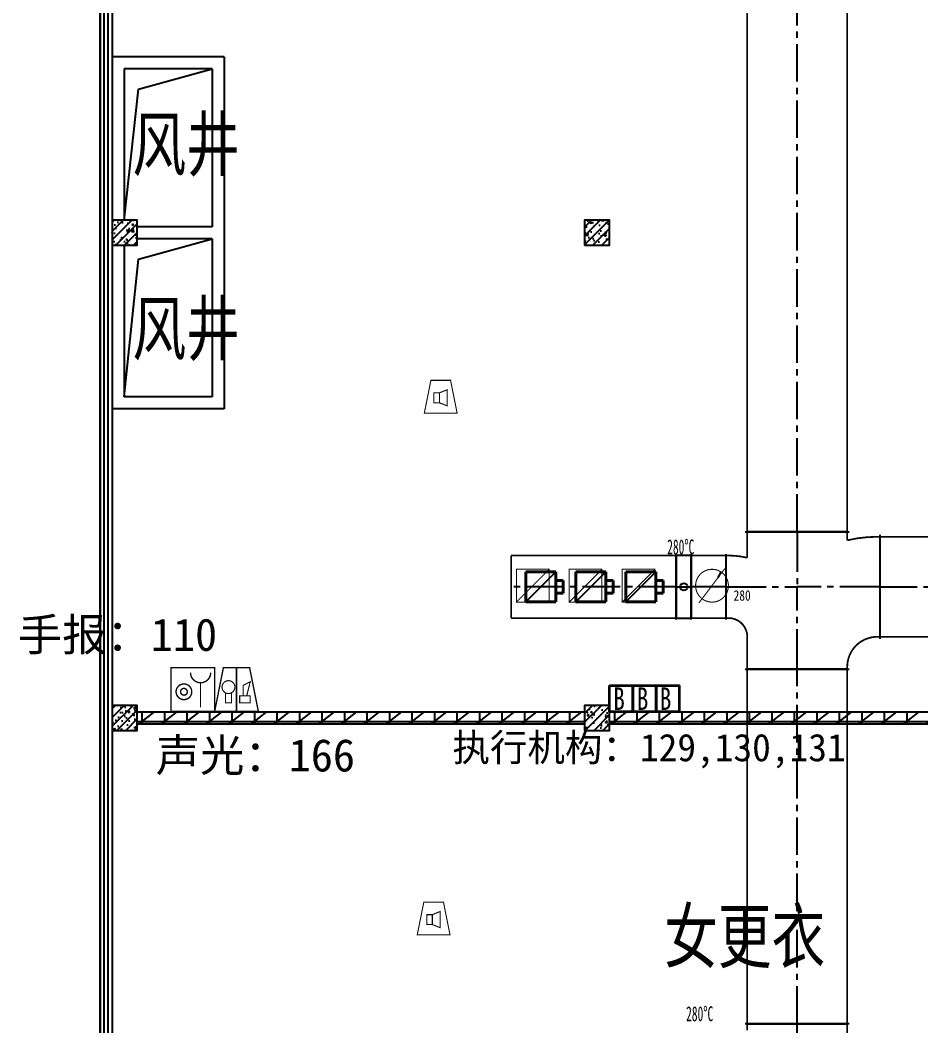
# Model space of a CAD drawing. Header units: millimetres. Extents: x -633009578 to 5705885, y -633235091 to 2571734.
# Drawn here: x 3532877 to 3550898, y 1878341 to 1898451 of the extents above; entities that cross this region are included whole.
import ezdxf

# ---------------------------------------------------------------- set-up
doc = ezdxf.new("R2010")
doc.units = ezdxf.units.MM
doc.header["$LTSCALE"] = 1000
doc.header["$MEASUREMENT"] = 0
doc.linetypes.add('CENTER2', pattern=[1.125, 0.75, -0.125, 0.125, -0.125])
doc.layers.get('0').update_dxf_attribs({"color": 9})
for name, color, linetype in [('000000000000电气', 7, 'Continuous'), ('A-COLUM(柱)', 255, 'Continuous'), ('A-F-AREA(计算)', 5, 'Continuous'), ('A-HATH(填充)', 8, 'Continuous'), ('A-OTHER(其它)', 192, 'Continuous'), ('A-TEXT(房间)', 243, 'Continuous'), ('A-WALL(墙)', 255, 'Continuous'), ('A-WINDOW（窗）', 4, 'Continuous'), ('DUCT-排烟中心线', 5, 'CENTER2'), ('DUCT-排烟法兰', 4, 'Continuous'), ('DUCT-排烟管', 2, 'Continuous'), ('DUCT-排烟管端线', 4, 'Continuous'), ('DUCT-排烟阀门', 7, 'Continuous'), ('DUCT-排风风口', 7, 'Continuous'), ('HVAC-water Dim-SF', 241, 'Continuous'), ('设备-消防', 3, 'Continuous')]:
    doc.layers.add(name, color=color, linetype=linetype)
doc.styles.add('_TCH', font='simhei.ttf', dxfattribs={"width": 0.75, "bigfont": 'hztxt.shx'})
doc.styles.add('_THVAC_DIM', font='simhei.ttf', dxfattribs={"width": 0.8, "height": 3.5, "bigfont": 'HZTXT'})
doc.styles.add('IDQSTYLE', font='simhei.ttf', dxfattribs={"width": 0.707, "bigfont": 'hztxt.shx'})
doc.styles.add('SF', font='simhei.ttf', dxfattribs={"width": 0.75, "bigfont": '@@@hztxt.shx'})
doc.styles.get("Standard").update_dxf_attribs({"font": 'simhei.ttf', "bigfont": 'hztxt.shx'})
doc.styles.add('宋体', font='simhei.ttf')
pattern_1 = [(0, (1102221.475196039, 677977.5160347573), (0, 350), []), (37.875, (1102621.475196039, 677977.5160347573), (-169.61527734408, 218.0766567528281), []), (90, (1102621.475196039, 677977.5160347573), (-450, 2.755455298081545e-14), [])]

# ---------------------------------------------------------------- blocks, each defined once
blk = doc.blocks.new('HC001298')
at = {"color": 0, "linetype": 'Continuous', "const_width": 0.2}
blk.add_lwpolyline([(-3.125, 3.125), (3.125, 3.125), (3.125, -3.125), (-3.125, -3.125)], close=True, dxfattribs=at)
blk.add_lwpolyline([(-3.125, -3.125), (3.125, 3.125)], dxfattribs=at)
at = {"color": 0, "style": 'IDQSTYLE', "width": 0.7}
blk.add_attdef('PSFHATT', (5.125, -3.125), '', height=2.5, dxfattribs=at)
blk = doc.blocks.new('HC001303')
at = {"color": 0, "linetype": 'Continuous'}
blk.add_line((1.147673841419251, 1.538953517481514), (1.735401947549264, 2.599742189978989), dxfattribs=at)
at = {"color": 0, "linetype": 'Continuous', "const_width": 0.2}
blk.add_lwpolyline([(2.673745217742495e-14, -3.125, 0.1989123673796571), (2.209708691207992, -2.209708691207937, 0.1989123673796571), (3.125000000000028, -4.323120637516818e-16, 0.1989123673796568), (2.209708691207993, 2.209708691207993, 0.1989123673796569), (2.841876514387939e-14, 3.125, 0.1989123673796569), (-2.209708691207936, 2.209708691207994, 0.1989123673796568), (-3.124999999999972, 2.10353517373855e-15, 0.1989123673796572), (-2.209708691207937, -2.209708691207936, 0.1989123673796571)], format="xyb", close=True, dxfattribs=at)
blk.add_lwpolyline([(-2.500110713345594, -3.281016827298258), (2.47847216535268, 3.297393019579605)], dxfattribs=at)
at = {"color": 0, "style": 'IDQSTYLE', "width": 0.7}
for tag, p in [('280', (4.109408226946883, -2.854615367737885)), ('PSFHATT', (5.125000010000028, -3.281016827298258))]:
    blk.add_attdef(tag, p, '', height=2, dxfattribs=at)
blk = doc.blocks.new('HC001213')
at = {"color": 0, "linetype": 'Continuous', "const_width": 0.2}
blk.add_lwpolyline([(-1.875, 3.125), (1.875, 3.125), (3.125, -3.125), (-3.125, -3.125)], close=True, dxfattribs=at)
for points in [[(-1.293653517016746, 0.7382802506738564), (-0.243653517016746, 0.7382802506738564), (-0.243653517016746, -1.136719749326144), (-1.293653517016746, -1.136719749326144), (-1.293653517016746, 0.7382802506738564)], [(-0.243653517016746, 0.7382802506738564), (1.231346482983254, 1.338280250673856), (1.231346482983254, -1.736719749326144), (-0.243653517016746, -1.136719749326144)]]:
    blk.add_lwpolyline(points, dxfattribs=at)
at = {"color": 0, "style": 'IDQSTYLE', "width": 0.7}
blk.add_attdef('PSFHATT', (5.125, -3.125), '', height=2.5, dxfattribs=at)
blk = doc.blocks.new('HC001212')
at = {"color": 0, "linetype": 'Continuous', "const_width": 0.2}
blk.add_lwpolyline([(-1.875, 3.125), (1.875, 3.125), (3.125, -3.125), (-3.125, -3.125)], close=True, dxfattribs=at)
at = {"color": 0, "linetype": 'Continuous'}
for points, const_width in [([(0, 3.125), (0, -3.125)], 0.2), ([(-1.459485991813081, -0.8805239327332393), (-1.95948599181308, 1.119476067266761), (-0.9594859918130805, 0.619476067266761), (-0.9594859918130805, -0.8805239327332393)], 0.16), ([(-1.959485991813081, -1.880523932733239), (-1.95948599181308, -0.8805239327332393), (-0.4594859918130805, -0.8805239327332393), (-0.4594859918130805, -1.880523932733239), (-1.959485991813081, -1.880523932733239)], 0.16), ([(0.7290485194275803, -0.380523932733239), (0.7290485194281489, -1.880523932733239), (1.569048519428149, -1.880523932733239), (1.569048519430491, -0.380523932733239)], 0.16)]:
    blk.add_lwpolyline(points, dxfattribs=dict(at, const_width=const_width))
at = {"color": 0, "linetype": 'Continuous', "const_width": 0.16}
blk.add_lwpolyline([(1.799048519428144, -0.2905239327332435, 0.1989123673796631), (2.068287334970649, 0.3594760672667566, 0.1989123673796631), (1.799048519428145, 1.009476067266757, 0.1989123673796404), (1.149048519428189, 1.278714882809276, 0.1989123673796654), (0.4990485194281443, 1.009476067266757, 0.198912367379653), (0.2298097038856248, 0.3594760672667572, 0.1989123673796529), (0.4990485194281444, -0.2905239327332433, 0.1989123673796571), (1.14904851942816, -0.5597627482757622, 0.1989123673796488)], format="xyb", close=True, dxfattribs=at)
at = {"color": 0, "style": 'IDQSTYLE', "width": 0.7}
blk.add_attdef('PSFHATT', (5.125, -3.125), '', height=2.5, dxfattribs=at)
blk = doc.blocks.new('HC001208')
at = {"color": 0, "linetype": 'Continuous', "const_width": 0.2}
blk.add_lwpolyline([(-3.125, 3.125), (3.125, 3.125), (3.125, -3.125), (-3.125, -3.125)], close=True, dxfattribs=at)
blk.add_lwpolyline([(-2.560875308812533, 2.421549273106315, 0.198912367379651), (-2.13910907372117, 1.40331550819771, 0.1989123673796632), (-1.120875308812534, 0.9815492731063138, 0.1989123673796561), (-0.1026415439039181, 1.403315508197666, 0.1989123673796525), (0.3191246911874668, 2.421549273106313)], format="xyb", dxfattribs=at)
at = {"color": 0, "linetype": 'Continuous', "const_width": 0.128}
blk.add_lwpolyline([(-1.120875308812544, 0.9815492731063138), (-1.120875308812535, -2.518826738720627)], dxfattribs=at)
at = {"color": 0, "linetype": 'Continuous', "const_width": 0.2}
for points in [[(2.383210274305692, -0.3093507400644881, 0.9999999999999997), (0.1432102743056918, -0.3093507400644877, 0.9999999999999999)], [(0.7832102743056915, -0.3093507400644884, 0.9999999999999994), (1.743210274305692, -0.3093507400644881, 0.9999999999999994)]]:
    blk.add_lwpolyline(points, format="xyb", close=True, dxfattribs=at)
at = {"color": 0, "style": 'IDQSTYLE', "width": 0.7}
blk.add_attdef('PSFHATT', (5.125, -3.125), '', height=2.5, dxfattribs=at)
blk = doc.blocks.new('$TCHSYS$WIN2D')
for p, q in [((-0.5, 0.5), (0.5, 0.5)), ((0.5, 0.1666666666666666), (-0.5, 0.1666666666666666)), ((0.5, -0.1666666666666667), (-0.5, -0.1666666666666667)), ((-0.4999999999999999, -0.5), (0.5, -0.5))]:
    blk.add_line(p, q)
blk = doc.blocks.new('_FZH')
h = blk.add_hatch()
h.set_pattern_fill('钢筋混凝土', color=256, scale=0.1, style=0)
h.set_pattern_definition([(45, (0, 0), (-0.1767766952966369, 0.1767766952966369), []), (50, (0, 0), (0.7172601826007535, -0.06275213498259512), [0.07500000000000001, -0.8250000000000001]), (355, (0, 0), (-0.138751333613, 0.7521921337000119), [0.06, -0.66]), (100.4514, (0.05977168000000001, -0.00522934), (0.5785093817140216, 0.6894395420609536), [0.06374019, -0.701142112]), (46.1842, (0, 0.2), (1.067241048625645, -0.1655190143290181), [0.1125, -1.2375]), (96.6356, (0.088936745, 0.186206693), (0.9346627055487033, 0.9741178709004418), [0.095610288, -1.051713]), (351.1842, (0, 0.2), (0.9346619451336272, 0.9741186009253247), [0.09000000000000001, -0.9900000000000001]), (21, (0.1, 0.15), (0.5969070521184617, -0.4026188906653388), [0.07500000000000001, -0.8250000000000001]), (326, (0.1, 0.15), (0.2433153319215824, 0.7251500450468529), [0.06, -0.66]), (71.4514, (0.149742233, 0.116448394), (0.84022262858149, 0.3225304967099524), [0.06374019, -0.701142112]), (37.50000000000001, (0, 0), (0.01215985531729062, 0.3328938538313115), [0, -0.652, 0, -0.67, 0, -0.6625000000000001]), (7.499999999999999, (0, 0), (0.2630695374421486, 0.3944117118823603), [0, -0.382, 0, -0.637, 0, -0.2525]), (-32.5, (-0.223, 0), (0.533822436172409, -0.02255487173437976), [0, -0.25, 0, -0.78, 0, -1.035]), (-42.5, (-0.323, 0), (0.5831861693423862, 0.1001049823323177), [0, -0.325, 0, -0.518, 0, -0.735])])
h.paths.add_polyline_path([(-0.5, -0.5), (0.5, -0.5), (0.5, 0.5), (-0.5, 0.5)])
blk.add_lwpolyline([(-0.5, -0.5), (0.5, -0.5), (0.5, 0.5), (-0.5, 0.5)], close=True)
blk = doc.blocks.new('00000594Cent')
at = {"lineweight": -2}
blk.add_line((-218.75, 1.4210854715202e-14), (218.75, 1.4210854715202e-14), dxfattribs=at)
at = {"color": 0, "linetype": 'ByBlock', "lineweight": -2}
blk.add_circle((0, 1.4210854715202e-14), 125, dxfattribs=at)
blk = doc.blocks.new('00000594Body')
at = {"color": 0, "linetype": 'ByBlock', "lineweight": -2}
for p, q in [((-250, -500), (-249.9999999999964, 500)), ((250, 500), (-250, 500)), ((250, -500), (250.0000000000036, 500)), ((-250, -500), (250, -500))]:
    blk.add_line(p, q, dxfattribs=at)
blk = doc.blocks.new('$风口$00000116')
blk.add_line((-100, 100), (100, -100))
at = {"lineweight": 40}
for p, q in [((100, 100), (-100, 100)), ((-100, 100), (-100, -100)), ((100, -100), (100, 100)), ((-100, -100), (100, -100)), ((-41.83000000000175, -100), (-41.83000000000175, -148.9999999999982)), ((41.83000000000175, -148.9999999999982), (41.83000000000175, -100)), ((-41.83000000000175, -148.9999999999982), (41.83000000000175, -148.9999999999982))]:
    blk.add_line(p, q, dxfattribs=at)

msp = doc.modelspace()

# ---------------------------------------------------------------- hatches: boundary and pattern name
at = {"layer": 'A-HATH(填充)'}
h = msp.add_hatch(dxfattribs=at)
h.set_pattern_fill('空心砖', color=256, scale=100, style=0)
h.set_pattern_definition(pattern_1)
h.paths.add_polyline_path([(3544169.994031749, 1884379.596922424), (3544169.994031749, 1884619.596922424), (3535219.994031749, 1884619.596922424), (3535219.994031749, 1884379.596922424)])
h = msp.add_hatch(dxfattribs=at)
h.set_pattern_fill('空心砖', color=256, scale=100, style=0)
h.set_pattern_definition(pattern_1)
h.paths.add_polyline_path([(3553869.994031749, 1884379.596922424), (3553869.994031749, 1884619.596922424), (3544669.994031749, 1884619.596922424), (3544669.994031749, 1884379.596922424)])

# ---------------------------------------------------------------- linework, layer by layer
at = {"layer": '000000000000电气', "color": 1, "lineweight": 35}
for points in [[(3544669.994031977, 1885147.9394293), (3545130.332057771, 1885147.9394293), (3545130.332057771, 1884619.596922422), (3544669.994031977, 1884619.596922422)], [(3545140.346584051, 1885147.9394293), (3545600.684609845, 1885147.9394293), (3545600.684609845, 1884619.596922422), (3545140.346584051, 1884619.596922422)], [(3545600.684609845, 1885147.9394293), (3546061.02263564, 1885147.9394293), (3546061.02263564, 1884619.596922422), (3545600.684609845, 1884619.596922422)]]:
    msp.add_lwpolyline(points, close=True, dxfattribs=at)
at = {"layer": 'A-F-AREA(计算)'}
msp.add_lwpolyline([(3534479.971570265, 1991839.59697076), (3668759.971570265, 1991839.59697076), (3668759.971570265, 1855759.59697076), (3534479.971570265, 1855759.59697076)], close=True, dxfattribs=at)
at = {"layer": 'A-OTHER(其它)'}
for points in [[(3534959.994031688, 1894449.596922453), (3535245.924331985, 1897069.748718478), (3536719.994031774, 1897479.596922431)], [(3534959.994031697, 1890919.596922328), (3535245.924331528, 1893669.748718509), (3536719.994031317, 1894079.596922462)]]:
    msp.add_lwpolyline(points, dxfattribs=at)
at = {"layer": 'A-WALL(墙)'}
for p, q in [((3534719.994031738, 1897719.596922418), (3534719.994031711, 1894449.596922453)), ((3536959.994031628, 1897719.596922418), (3534719.994031738, 1897719.596922418)), ((3536959.994031628, 1897719.596922418), (3536959.994031749, 1894199.596922446)), ((3534959.994031741, 1897479.596922421), (3534959.994031728, 1894449.596922453)), ((3536719.994031769, 1897479.596922421), (3534959.994031741, 1897479.596922421)), ((3536719.994031769, 1897479.596922421), (3536719.99403177, 1894319.596922345)), ((3536719.99403177, 1894319.596922345), (3535219.994031977, 1894319.596922256)), ((3536959.994031749, 1894199.596922446), (3536959.994031756, 1890679.596922342)), ((3534719.994031788, 1893949.596922453), (3534719.99403173, 1890679.596922342)), ((3534959.994031804, 1893949.596922453), (3534959.99403173, 1890919.596922339)), ((3536719.994031758, 1894079.596922348), (3535219.994031977, 1894079.59692226)), ((3536719.994031758, 1894079.596922348), (3536719.994031758, 1890919.596922339)), ((3536719.994031758, 1890919.596922339), (3534959.99403173, 1890919.596922339)), ((3536959.994031756, 1890679.596922342), (3534719.99403173, 1890679.596922342)), ((3535219.994031749, 1884619.596922424), (3544169.994031977, 1884619.596922421)), ((3544669.994031977, 1884619.596922422), (3553869.994031977, 1884619.596922407)), ((3535219.994031749, 1884379.596922424), (3544169.994031977, 1884379.596922421)), ((3544669.994031977, 1884379.596922422), (3553869.994031977, 1884379.596922453))]:
    msp.add_line(p, q, dxfattribs=at)
at = {"layer": 'DUCT-排烟中心线', "color": 8}
for p, q in [((3548424.504886326, 1888220.403382964), (3548424.504886326, 1904870.003382965)), ((3548424.504886326, 1888220.203382964), (3548424.504886326, 1888170.203382964)), ((3548424.504886326, 1888170.203382964), (3548424.504886326, 1887120.203382964)), ((3546004.680457607, 1887120.203382964), (3542698.787405855, 1887120.203382964)), ((3546999.304886327, 1887120.203382964), (3546305.080457608, 1887120.203382964)), ((3546999.504886326, 1887120.203382964), (3547049.504886326, 1887120.203382964)), ((3547049.504886326, 1887120.203382964), (3548424.504886326, 1887120.203382964)), ((3548424.504886326, 1885520.203382964), (3548424.504886326, 1887120.203382964)), ((3550024.504886326, 1887120.203382964), (3548424.504886326, 1887120.203382964)), ((3550074.504886326, 1887120.203382964), (3550024.504886326, 1887120.203382964)), ((3550074.704886326, 1887120.203382964), (3556093.151136764, 1887120.203382964)), ((3548424.504886326, 1885470.203382964), (3548424.504886326, 1885520.203382964)), ((3548424.504886326, 1878385.084027959), (3548424.504886326, 1885470.003382965)), ((3548424.504886326, 1877784.88402796), (3548424.504886326, 1878384.88402796))]:
    msp.add_line(p, q, dxfattribs=at)
at = {"layer": 'DUCT-排烟法兰', "color": 8}
for p, q in [((3547384.504886326, 1888220.303382965), (3549464.504886326, 1888220.303382965)), ((3550074.604886326, 1888160.203382964), (3550074.604886326, 1886080.203382964)), ((3546004.780457608, 1886465.203382964), (3546004.780457608, 1887775.203382964)), ((3546304.980457608, 1886465.203382964), (3546304.980457608, 1887775.203382964)), ((3546999.404886326, 1886465.203382964), (3546999.404886326, 1887775.203382964)), ((3549464.504886326, 1885470.103382964), (3547384.504886326, 1885470.103382964)), ((3549464.504886326, 1878384.98402796), (3547384.504886326, 1878384.98402796))]:
    msp.add_line(p, q, dxfattribs=at)
at = {"layer": 'DUCT-排烟管', "color": 8, "const_width": 35}
for points in [[(3547424.504886326, 1904870.003382965), (3547424.504886326, 1888220.403382964)], [(3549424.504886326, 1888220.403382964), (3549424.504886326, 1904870.003382965)], [(3547424.504886326, 1888170.203382964), (3547424.504886326, 1888220.203382964)], [(3547424.504886326, 1887701.342213049), (3547424.504886326, 1888170.203382964)], [(3549424.504886326, 1888220.203382964), (3549424.504886326, 1888170.203382964)], [(3549424.504886326, 1888170.203382964), (3549424.504886326, 1888050.025511099)], [(3550024.504886326, 1888120.203382964), (3550074.504886326, 1888120.203382964)], [(3556093.151136764, 1888120.203382964), (3550074.704886326, 1888120.203382964)], [(3546004.680457607, 1887745.203382964), (3542698.787405855, 1887745.203382964)], [(3542698.787405855, 1887745.203382964), (3542698.787405855, 1886495.203382964)], [(3546004.880457608, 1887745.203382964), (3546304.880457608, 1887745.203382964)], [(3546999.304886327, 1887745.203382964), (3546305.080457608, 1887745.203382964)], [(3546999.504886326, 1887745.203382964), (3547049.504886326, 1887745.203382964)], [(3542698.787405855, 1886495.203382964), (3546004.680457607, 1886495.203382964)], [(3546304.880457608, 1886495.203382964), (3546004.880457608, 1886495.203382964)], [(3546305.080457608, 1886495.203382964), (3546999.304886327, 1886495.203382964)], [(3547049.504886326, 1886495.203382964), (3546999.504886326, 1886495.203382964)], [(3547424.504886326, 1885470.203382964), (3547424.504886326, 1886120.203382964)], [(3550074.504886326, 1886120.203382964), (3550024.504886326, 1886120.203382964)], [(3550074.704886326, 1886120.203382964), (3556093.151136764, 1886120.203382964)], [(3547424.504886326, 1885470.003382965), (3547424.504886326, 1878385.084027959)], [(3549424.504886326, 1885520.203382964), (3549424.504886326, 1885470.203382964)], [(3549424.504886326, 1878385.084027959), (3549424.504886326, 1885470.003382965)], [(3547424.504886326, 1878249.795092027), (3547424.504886326, 1878384.88402796)], [(3549424.504886326, 1878384.88402796), (3549424.504886326, 1876984.88402796)]]:
    msp.add_lwpolyline(points, dxfattribs=at)
for points in [[(3550024.504886326, 1888120.203382964, 0.05828290405762863), (3549424.504886326, 1888050.025511099)], [(3547424.504886326, 1887701.342213049, 0.05828290405800867), (3547049.504886326, 1887745.203382964)], [(3547424.504886326, 1886120.203382964, 0.414213562373095), (3547049.504886326, 1886495.203382964)], [(3550024.504886326, 1886120.203382964, 0.4142135623733224), (3549424.504886326, 1885520.203382964)]]:
    msp.add_lwpolyline(points, format="xyb", dxfattribs=at)
at = {"layer": 'DUCT-排烟管端线', "color": 8}
for p, q in [((3547424.504886326, 1888220.403382964), (3549424.504886326, 1888220.403382964)), ((3549424.504886326, 1888220.203382964), (3547424.504886326, 1888220.203382964)), ((3550074.504886326, 1888120.203382964), (3550074.504886326, 1886120.203382964)), ((3550074.704886326, 1888120.203382964), (3550074.704886326, 1886120.203382964)), ((3546004.680457607, 1886495.203382964), (3546004.680457607, 1887745.203382964)), ((3546004.880457608, 1887745.203382964), (3546004.880457608, 1886495.203382964)), ((3546304.880457608, 1887745.203382964), (3546304.880457608, 1886495.203382964)), ((3546305.080457608, 1887745.203382964), (3546305.080457608, 1886495.203382964)), ((3546999.304886327, 1886495.203382964), (3546999.304886327, 1887745.203382964)), ((3546999.504886326, 1886495.203382964), (3546999.504886326, 1887745.203382964)), ((3549424.504886326, 1885470.203382964), (3547424.504886326, 1885470.203382964)), ((3549424.504886326, 1885470.003382965), (3547424.504886326, 1885470.003382965)), ((3547424.504886326, 1878385.084027959), (3549424.504886326, 1878385.084027959)), ((3547424.504886326, 1878384.88402796), (3549424.504886326, 1878384.88402796))]:
    msp.add_line(p, q, dxfattribs=at)

# ---------------------------------------------------------------- block references
at = {"layer": 'A-COLUM(柱)', "xscale": 500, "yscale": 500, "zscale": 500}
for p in [(3534969.994031749, 1894199.596922424), (3544419.994031749, 1894199.596922424), (3534969.994031749, 1884499.596922424), (3544419.994031749, 1884499.596922424)]:
    msp.add_blockref('_FZH', p, dxfattribs=at)
at = {"layer": 'A-WINDOW（窗）', "xscale": 52000, "yscale": 240, "zscale": 52000, "rotation": 270}
msp.add_blockref('$TCHSYS$WIN2D', (3534599.994031749, 1896299.596922374), dxfattribs=at)
at = {"layer": 'DUCT-排烟阀门', "color": 8, "xscale": 0.6}
for name, yscale in [('00000594Body', 1.25), ('00000594Cent', 0.6)]:
    msp.add_blockref(name, (3546154.880457608, 1887120.203382964, 3000), dxfattribs=dict(at, yscale=yscale))
at = {"layer": 'DUCT-排风风口', "color": 8, "xscale": 3, "yscale": 3, "rotation": 90}
for p in [(3543294.701052187, 1887120.203382964, 2600), (3544294.701052187, 1887120.203382964, 2600), (3545294.701052187, 1887120.203382964, 2600)]:
    msp.add_blockref('$风口$00000116', p, dxfattribs=at)
at = {"layer": '设备-消防'}
for name, p, xscale, yscale, zscale in [('HC001213', (3541291.5, 1890920.125), 105, 105, 105), ('HC001298', (3543134.5, 1887142.027128726), 105, 105, 105), ('HC001298', (3544189.5, 1887142.027128726), 105, 105, 105), ('HC001298', (3545249.5, 1887142.027128726), 105, 105, 105), ('HC001208', (3536331.06249821, 1885064.5511879), -140, 140, 140), ('HC001212', (3537206.06249821, 1885064.5511879), -140, 140, 140), ('HC001213', (3541149.745779686, 1880487.125), 105, 105, 105)]:
    msp.add_blockref(name, p, dxfattribs=dict(at, xscale=xscale, yscale=yscale, zscale=zscale))
ref = msp.add_blockref('HC001303', (3546719, 1887142.027128726), dxfattribs=dict(at, xscale=105, yscale=105, zscale=105))
ref.add_attrib('280', '280', (3547150.487863829, 1886842.292515114), dxfattribs={"layer": '0', "color": 0, "height": 210, "width": 0.8})

# ---------------------------------------------------------------- texts
at = {"layer": '000000000000电气', "color": 2, "lineweight": 35, "style": '宋体'}
msp.add_text('手报：110', height=650, dxfattribs=at).set_placement((3532832.614750486, 1885838.807721409))
at = {"layer": '000000000000电气', "color": 20, "lineweight": 35, "true_color": 0xff5500, "style": '宋体'}
msp.add_text('执行机构：129,130,131', height=550, dxfattribs=at).set_placement((3541526.160134501, 1883632.139849496))
at = {"layer": '000000000000电气', "color": 5, "lineweight": 35, "style": '宋体'}
msp.add_text('声光：166', height=650, dxfattribs=at).set_placement((3535590.56282209, 1883428.102282652))
at = {"layer": 'A-TEXT(房间)', "style": '_TCH', "width": 0.75}
for s, p in [('风井', (3535125.017816475, 1895448.142630661)), ('风井', (3535125.017816475, 1891761.655859838)), ('女更衣', (3545762.433625134, 1879610.175106317))]:
    msp.add_text(s, height=1050, dxfattribs=at).set_placement(p)
at = {"layer": 'DUCT-排烟阀门', "color": 8, "style": '_THVAC_DIM', "width": 0.5647058823529412}
for p in [(3545822.880457608, 1887770.203382964, 3000), (3546201.096632518, 1878434.88402796, 3000)]:
    msp.add_text('280%%dC', height=297.5, dxfattribs=at).set_placement(p)
at = {"layer": 'HVAC-water Dim-SF', "linetype": 'Continuous', "style": 'SF', "width": 0.75}
for p in [(3544744.879695797, 1884658.093582719, 5600), (3545215.232247871, 1884658.093582719, 5600), (3545675.570273665, 1884658.093582719, 5600)]:
    msp.add_text('B', height=450, dxfattribs=at).set_placement(p)

doc.saveas('drawing.dxf')
